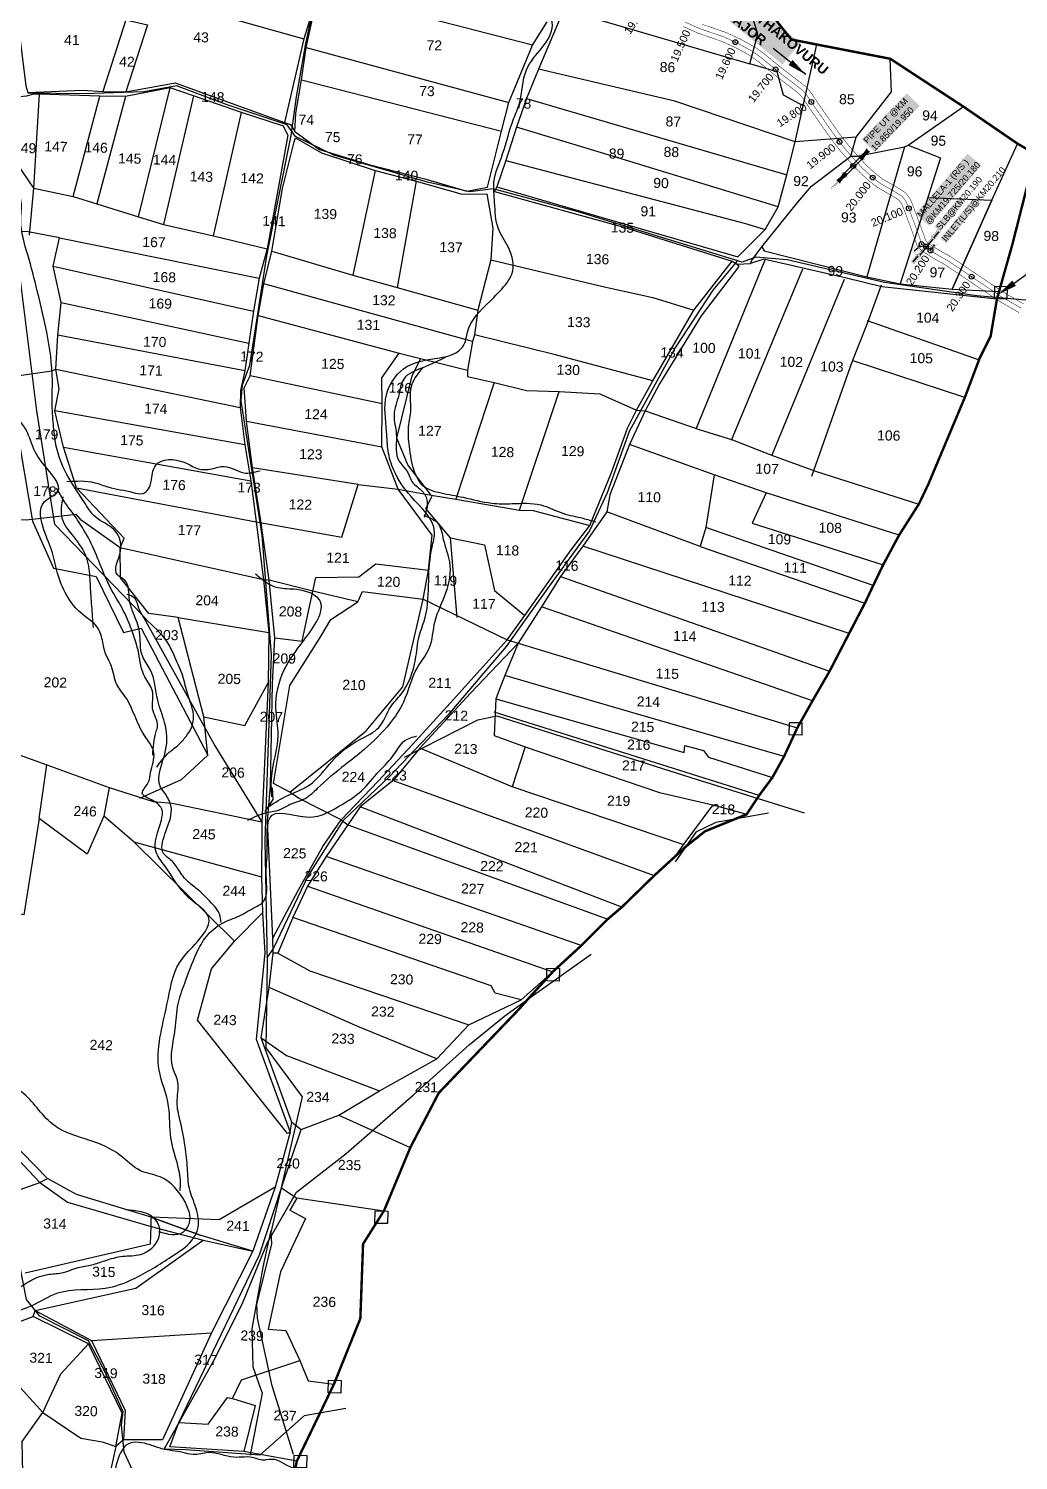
# Model space of a CAD drawing. Header units: inches. Extents: x 204541 to 241319, y 1610159 to 1619241.
# Drawn here: x 206667 to 208694, y 1613464 to 1616398 of the extents above; entities that cross this region are included whole.
import ezdxf
from ezdxf import colors
from ezdxf.entities.mleader import LeaderData, LeaderLine
from ezdxf.enums import TextEntityAlignment as Align
from ezdxf.math import Vec2, Vec3

# ---------------------------------------------------------------- set-up
doc = ezdxf.new("R2010")
doc.units = ezdxf.units.IN
doc.header["$LTSCALE"] = 15
doc.header["$MEASUREMENT"] = 0
doc.header["$PDMODE"] = 32
doc.header["$PDSIZE"] = 10
doc.linetypes.add('ACAD_ISO02W100', pattern=[15, 12, -3])
doc.linetypes.add('HIDDEN2', pattern=[0.1875, 0.125, -0.0625])
for name, color, linetype in [('BLOCK', 72, 'Continuous'), ('CANAL1', 7, 'Continuous'), ('CHANAGE', 1, 'Continuous'), ('PLOT', 7, 'Continuous'), ('PLOT NO', 7, 'Continuous'), ('ROAD', 1, 'Continuous'), ('STREAM', 4, 'Continuous'), ('STRUCTURE', 5, 'Continuous'), ('text2', 7, 'Continuous'), ('VILLAGE BOUNDARY', 5, 'Continuous'), ('VILLAGE BOUNDARY STONES', 1, 'Continuous'), ('VILLAGE STONES', 240, 'Continuous')]:
    doc.layers.add(name, color=color, linetype=linetype)
doc.styles.get("Standard").update_dxf_attribs({"font": 'arial.ttf'})
doc.dimstyles.get("Standard").update_dxf_attribs({"dimtxt": 0.18, "dimasz": 0.18, "dimexe": 0.18, "dimexo": 0.0625, "dimgap": 0.09, "dimtad": 0, "dimtih": 1, "dimtoh": 1, "dimdec": 4, "dimzin": 0, "dimdsep": 46, "dimtxsty": 'Standard', "dimcen": 0.09, "dimadec": 0, "dimazin": 0, "dimtfac": 1, "dimtdec": 4, "dimtofl": 0, "dimtmove": 0, "dimatfit": 3, "dimfxl": 1, "dimtolj": 1, "dimtzin": 0, "dimarcsym": 0})

# ---------------------------------------------------------------- blocks, each defined once
blk = doc.blocks.new('CIRCLE-BOX')
for p, q in [((-0.5, 0), (0.5, 0)), ((0, 0.5), (0, -0.5))]:
    blk.add_line(p, q)
blk.add_circle((0, 0), 0.2)
blk = doc.blocks.new('SLB')
at = {"layer": 'STRUCTURE'}
h = blk.add_hatch(dxfattribs=at)
h.set_pattern_fill('DOTS', color=6, scale=20, angle=320.3722, style=0)
h.set_pattern_definition([(320.372247934, (-159.4327, -72.9564), (1.2786241598, 0.5641323054), [0, -1.25])])
h.paths.add_polyline_path([(769699.5, 1706871.1), (769699.5, 1706861.1), (769729.1, 1706861.1), (769732.1, 1706863.1), (769792.1, 1706863.1), (769795.1, 1706861.1), (769824.7, 1706861.1), (769824.7, 1706871.1), (769795.1, 1706871.1), (769792.1, 1706869.1), (769732.1, 1706869.1), (769729.1, 1706871.1)])
at = {"layer": 'STRUCTURE', "color": 6, "linetype": 'ACAD_ISO02W100', "ltscale": 0.5, "const_width": 0.5}
for points in [[(769699.5, 1706871.1), (769729.1, 1706871.1)], [(769699.5, 1706861.1), (769729.1, 1706861.1)], [(769795.1, 1706871.1), (769824.7, 1706871.1)], [(769795.1, 1706861.1), (769824.7, 1706861.1)]]:
    blk.add_lwpolyline(points, dxfattribs=at)
at = {"layer": 'STRUCTURE', "color": 6, "const_width": 0.628}
for points in [[(769726.1, 1706877.1), (769726.1, 1706873.1), (769732.1, 1706869.1), (769792.1, 1706869.1), (769798.1, 1706873.1), (769798.1, 1706877.1)], [(769726.1, 1706855.1), (769726.1, 1706859.1), (769732.1, 1706863.1), (769792.1, 1706863.1), (769798.1, 1706859.1), (769798.1, 1706855.1)]]:
    blk.add_lwpolyline(points, dxfattribs=at)
at = {"layer": 'STRUCTURE', "color": 6}
blk.add_lwpolyline([(769732.1, 1706863.1), (769792.1, 1706863.1)], dxfattribs=at)
blk.add_lwpolyline([(769732.1, 1706863.1), (769792.1, 1706863.1)], dxfattribs=at)
at = {"layer": 'STRUCTURE', "color": 0}
blk.add_circle((769762.1, 1706866.1), 1.24, dxfattribs=at)
for points in [[(769703.8, 1706866), (769726.7, 1706866)], [(769818.6, 1706865.8), (769795.7, 1706865.8)]]:
    blk.add_leader(points, dimstyle='Standard', override={"dimasz": 10, "dimgap": 0.09, "dimtad": 0}, dxfattribs=at)
blk = doc.blocks.new('UT')
at = {"layer": 'STRUCTURE'}
h = blk.add_hatch(dxfattribs=at)
h.set_pattern_fill('DASH', color=150, scale=8, angle=-39.6278, style=0)
h.set_pattern_definition([(320.372247933, (-4370.464, -6260.8811), (1.40800153113, 0.132407282), [1, -1])])
h.paths.add_polyline_path([(765163, 1700681.9), (765165.6, 1700680.6), (765167.2, 1700680.3), (765169.1, 1700680), (765172.4, 1700679.6), (765176.4, 1700679.3), (765179.5, 1700679.5), (765183.1, 1700679.9), (765187.7, 1700680.9), (765188.9, 1700681.2), (765193.1, 1700682.2), (765196.1, 1700680.2), (765196.1, 1700672.2), (765193.1, 1700670.2), (765190.5, 1700670.8), (765188.1, 1700671.3), (765185.5, 1700671.8), (765183.6, 1700672.1), (765181, 1700672.5), (765180.3, 1700672.5), (765178.5, 1700672.6), (765176.7, 1700672.6), (765174.6, 1700672.5), (765172.5, 1700672.3), (765170.4, 1700672), (765168.5, 1700671.7), (765166.1, 1700671.2), (765165, 1700670.8), (765163, 1700669.7)])
h.paths.add_polyline_path([(765259.1, 1700682.2), (765256.1, 1700680.2), (765256.1, 1700672.2), (765259.1, 1700670.2), (765261.9, 1700671), (765264.4, 1700671.6), (765266.4, 1700672), (765269.1, 1700672.5), (765272.7, 1700673), (765276.1, 1700673.1), (765278.6, 1700672.9), (765281.2, 1700672.7), (765283.9, 1700672.3), (765286.4, 1700671.9), (765288, 1700671.3), (765289.2, 1700670.6), (765289.1, 1700682.7), (765287.6, 1700681.8), (765285.7, 1700681.2), (765283, 1700680.7), (765281.2, 1700680.4), (765276.7, 1700679.9), (765272.7, 1700679.9), (765268.7, 1700680.3), (765264.8, 1700681), (765261.2, 1700681.7)])
at = {"layer": 'STRUCTURE', "color": 150, "const_width": 0.628}
for points in [[(765190.1, 1700688.2), (765190.1, 1700684.2), (765196.1, 1700680.2), (765256.1, 1700680.2), (765262.1, 1700684.2), (765262.1, 1700688.2)], [(765190.1, 1700664.2), (765190.1, 1700668.2), (765196.1, 1700672.2), (765256.1, 1700672.2), (765262.1, 1700668.2), (765262.1, 1700664.2)]]:
    blk.add_lwpolyline(points, dxfattribs=at)
at = {"layer": 'STRUCTURE', "color": 150}
for points in [[(765196.1, 1700680.2), (765256.1, 1700680.2)], [(765196.1, 1700672.2), (765256.1, 1700672.2)], [(765196.1, 1700672.2), (765256.1, 1700672.2)]]:
    blk.add_lwpolyline(points, dxfattribs=at)
at = {"layer": 'STRUCTURE', "color": 0}
blk.add_circle((765226.1, 1700676.2), 1.89, dxfattribs=at)
at = {"layer": 'STRUCTURE', "color": 150}
for points in [[(765163, 1700681.9), (765164.4, 1700681.1), (765167.9, 1700680.2), (765171.2, 1700679.8), (765176.1, 1700679.4), (765184.7, 1700680.3), (765193.1, 1700682.2)], [(765163, 1700669.7), (765164.3, 1700670.6), (765167.8, 1700671.6), (765171.2, 1700672.1), (765176, 1700672.6), (765184.7, 1700672), (765193.1, 1700670.2)], [(765289.1, 1700682.7), (765287.8, 1700681.9), (765284.3, 1700680.9), (765280.9, 1700680.4), (765276.1, 1700679.8), (765267.4, 1700680.5), (765259.1, 1700682.2)], [(765289.2, 1700670.6), (765287.8, 1700671.4), (765284.2, 1700672.3), (765280.9, 1700672.7), (765276.1, 1700673.1), (765267.4, 1700672.2), (765259.1, 1700670.2)]]:
    blk.add_spline(points, degree=3, dxfattribs=at)
at = {"layer": 'STRUCTURE', "color": 0}
blk.add_text('STREAM', height=5, dxfattribs=at).set_placement((765148.2, 1700675.8), align=Align.MIDDLE_CENTER)
for points in [[(765190.9, 1700676), (765164.2, 1700675.8)], [(765289.3, 1700676.7), (765265.4, 1700676.4)]]:
    blk.add_leader(points, dimstyle='Standard', override={"dimasz": 10, "dimgap": 0.09, "dimtad": 0}, dxfattribs=at)
blk = doc.blocks.new('OT')
at = {"layer": 'STRUCTURE', "color": 190}
for points, const_width in [([(769751.4, 1706595.8), (769729.4, 1706595.8)], 0.5), ([(769751.4, 1706579), (769729.4, 1706579)], 0.5), ([(769775.2, 1706601.8), (769775.2, 1706597.8), (769769.2, 1706593.8), (769761.8, 1706593.8), (769754.4, 1706593.8), (769748.4, 1706597.8), (769748.4, 1706601.8)], 0.5), ([(769748.4, 1706573), (769748.4, 1706577), (769754.4, 1706581), (769761.8, 1706581), (769761.8, 1706581), (769761.8, 1706581), (769769.2, 1706581), (769775.2, 1706577), (769775.2, 1706573)], 0.5), ([(769761.8, 1706593.8), (769761.8, 1706581)], 2.5)]:
    blk.add_lwpolyline(points, dxfattribs=dict(at, const_width=const_width))
at = {"layer": 'STRUCTURE', "color": 0}
blk.add_circle((769761.8, 1706587.4), 1.87, dxfattribs=at)
blk.add_leader([(769732.6, 1706587.4), (769753.8, 1706587.4)], dimstyle='Standard', override={"dimasz": 10, "dimgap": 0.09, "dimtad": 0}, dxfattribs=at)

msp = doc.modelspace()

# ---------------------------------------------------------------- linework, layer by layer
at = {"layer": 'CANAL1', "color": 200, "const_width": 1}
for points in [[(208007.5, 1616401.8), (208039.2, 1616387.7), (208087.5, 1616371.2), (208115.4, 1616358.2), (208143.2, 1616343.1), (208160.9, 1616330.6), (208178.6, 1616315.9), (208201.8, 1616297.3), (208212.9, 1616288.8), (208232.4, 1616273.9), (208245.8, 1616263.2), (208252.8, 1616255.3), (208263.5, 1616239), (208295.3, 1616193.3), (208313, 1616168.4), (208331.6, 1616144.5), (208354.8, 1616118.4), (208369.1, 1616103.1), (208388.6, 1616085.2), (208405.2, 1616072.4), (208434.5, 1616055.7), (208449.2, 1616046.4), (208455.4, 1616038.2), (208461.5, 1616023.1), (208473.9, 1615989.3), (208481.9, 1615967.5), (208486.2, 1615953.8), (208496.9, 1615942.1), (208519.3, 1615927.6), (208545.9, 1615912.6), (208599.9, 1615876.1), (208655.6, 1615838.7), (208696.1, 1615815.5)], [(208046.5, 1616406.4), (208095, 1616389.8), (208124.4, 1616376.1), (208153.8, 1616360.1), (208173.1, 1616346.4), (208191.2, 1616331.4), (208214.2, 1616313), (208225, 1616304.6), (208244.6, 1616289.7), (208259.7, 1616277.8), (208268.7, 1616267.5), (208280.1, 1616250.2), (208311.7, 1616204.8), (208329, 1616180.3), (208347, 1616157.3), (208369.5, 1616131.9), (208383.2, 1616117.3), (208401.5, 1616100.5), (208416.3, 1616089.1), (208444.9, 1616072.8), (208462.9, 1616061.4), (208473, 1616048.2), (208480.2, 1616030.3), (208492.6, 1615996.2), (208500.9, 1615974), (208504, 1615964), (208509.9, 1615957.5), (208529.6, 1615944.7), (208556.5, 1615929.6), (208611.1, 1615892.7), (208666.2, 1615855.7), (208705.3, 1615833.3)]]:
    msp.add_lwpolyline(points, dxfattribs=at)
at = {"layer": 'CANAL1', "color": 1, "linetype": 'HIDDEN2', "ltscale": 4, "const_width": 1}
msp.add_lwpolyline([(208012.1, 1616410.7), (208042.8, 1616397.1), (208091.3, 1616380.5), (208119.9, 1616367.2), (208148.5, 1616351.6), (208167, 1616338.5), (208184.9, 1616323.6), (208208, 1616305.1), (208218.9, 1616296.7), (208238.5, 1616281.8), (208252.8, 1616270.5), (208260.7, 1616261.4), (208271.8, 1616244.6), (208303.5, 1616199), (208321, 1616174.3), (208339.3, 1616150.9), (208362.1, 1616125.2), (208376.1, 1616110.2), (208395.1, 1616092.9), (208410.8, 1616080.7), (208439.7, 1616064.3), (208456.1, 1616053.9), (208464.2, 1616043.2), (208470.8, 1616026.7), (208483.3, 1615992.8), (208491.4, 1615970.8), (208495.1, 1615958.9), (208503.4, 1615949.8), (208524.5, 1615936.2), (208551.2, 1615921.1), (208605.5, 1615884.4), (208660.9, 1615847.2), (208700.7, 1615824.4)], dxfattribs=at)
at = {"layer": 'PLOT'}
for points in [[(207546.2, 1617441.4), (207469.1, 1617310.5), (207397.3, 1617296.1), (207378.7, 1617297), (207363.5, 1617138.1), (207342.5, 1617040.1), (207317.4, 1616911.2), (207280.4, 1616761), (207263.5, 1616707.9), (207259.1, 1616644.5), (207259.1, 1616584.1), (207244.5, 1616422.3), (207230.2, 1616376.5), (207190.8, 1616205.4)], [(207211.9, 1616186.4), (207214.2, 1616224.5), (207225.6, 1616292.5), (207235.1, 1616358.9), (207261, 1616477.2), (207269.7, 1616536.1), (207271.7, 1616598), (207272, 1616660.8), (207279.6, 1616720.9), (207295.2, 1616788.5), (207315, 1616864.1), (207340.5, 1616998.7), (207369.8, 1617133.9), (207397.3, 1617296.1)], [(207897.6, 1617081), (207857.9, 1617023.2), (207822.7, 1616901.4), (207769.9, 1616688.7), (207742.1, 1616573), (207763.3, 1616436.9), (207710.9, 1616314.7), (207686.7, 1616254.4), (207666, 1616195.6), (207644.5, 1616127.6), (207626.1, 1616073.2), (207621.2, 1616063.7), (207888, 1615990), (208107.7, 1615920.8), (208117.9, 1615915.2), (208145.8, 1615916.4), (208147.3, 1615922), (208168.8, 1615950.1), (208242.6, 1616041.7), (208270.4, 1616074.9), (208351.4, 1616136.1), (208361.9, 1616175.4), (208434.4, 1616267.9), (208431.8, 1616335.8)], [(208253.3, 1616239.4), (208212.9, 1616261.5), (208200.2, 1616308.7), (208144.4, 1616325.1), (208160.4, 1616386.8), (208137, 1616459.3), (208052.7, 1616503.9), (208005, 1616526.7), (208002.1, 1616629.1), (208035.2, 1616725.5)], [(207271.7, 1616598), (207715.5, 1616476.8), (207763.3, 1616436.9), (208144.4, 1616325.1)], [(206658.4, 1616537.8), (207230.2, 1616376.5)], [(206635.7, 1616484.1), (206661.2, 1616280.6), (206664.8, 1616266.8), (206776.8, 1616271.1), (206818.8, 1616268.6), (206865.7, 1616268), (206966.8, 1616286.2), (207190.8, 1616205.4), (207202.9, 1616200.8), (207211.9, 1616186.4), (207262.8, 1616150.1), (207363.8, 1616119.4), (207478.4, 1616089.4), (207564.4, 1616064.5), (207606.5, 1616073), (207635.3, 1616187.6), (207650.4, 1616245.9), (207698.6, 1616363.5), (207728.7, 1616411.5)], [(206635.7, 1616484.1), (206865.8, 1616415.4), (206910.5, 1616405.3), (206865.7, 1616268)], [(207698.6, 1616363.5), (207261, 1616477.2)], [(206865.8, 1616415.4), (206818.8, 1616268.6)], [(207626.1, 1616073.2), (207895.9, 1615994.9), (208119.6, 1615929.9), (208175.5, 1615986), (208202, 1616032.4), (208220, 1616097.9), (208236.9, 1616165.9), (208253.3, 1616239.4), (208281.2, 1616365)], [(207235.1, 1616358.9), (207650.4, 1616245.9)], [(208361.9, 1616175.4), (208236.9, 1616165.9), (207990.5, 1616248.6), (207710.9, 1616314.7)], [(207197.6, 1616179.2), (207188.9, 1616197.5), (207102.7, 1616225.7), (207004.7, 1616260.1), (206956.8, 1616275.9), (206865.1, 1616258.7), (206812.2, 1616259), (206689, 1616263.1), (206676.7, 1616263.1), (206662.1, 1616259.1), (206609.3, 1616253.5), (206486.7, 1616219.2), (206442.3, 1616215.3), (206436.1, 1616212.7), (206356.6, 1616210.5), (206310.1, 1616196.3), (206297.1, 1616193.8), (206217.2, 1616196.3), (206184.7, 1616218.7)], [(206891.9, 1616012.1), (206956.8, 1616275.9)], [(207225.6, 1616292.5), (207635.3, 1616187.6)], [(206668.6, 1615974.6), (206677.2, 1616070.6), (206689, 1616263.1)], [(206757.8, 1616053.4), (206812.2, 1616259)], [(206865.1, 1616258.7), (206806.2, 1616038.3)], [(207004.7, 1616260.1), (206942.7, 1615996.5)], [(207686.7, 1616254.4), (208220, 1616097.9)], [(206677.2, 1616070.6), (206643.9, 1616120), (206492.7, 1616178.9), (206486.7, 1616219.2)], [(207045.6, 1615972.6), (207102.7, 1616225.7)], [(208351.4, 1616136.1), (208363.8, 1616136), (208461.3, 1616155.2), (208468.5, 1616158.6), (208581.7, 1616237.7)], [(206436.1, 1616212.7), (206491.4, 1616096.4), (206520.4, 1615982.3), (206512.5, 1615900.5), (206510.8, 1615876.7), (206567.7, 1615756.6), (206589.9, 1615678.6), (206605.5, 1615659.1), (206640.8, 1615586.2), (206674.7, 1615387.9), (206717.7, 1615292.1), (206804.8, 1615275.1), (206861.3, 1615160)], [(208202, 1616032.4), (207840.1, 1616143.1), (207666, 1616195.6)], [(207197.6, 1616179.2), (207155.5, 1615946), (207139.1, 1615886.3), (207127.6, 1615818.6), (207118.1, 1615753), (207109.3, 1615696.1), (207100.5, 1615656.1), (207100.1, 1615620.9), (207109.3, 1615544.9), (207122, 1615470.6), (207133, 1615387.2), (207147.6, 1615267.7), (207158.5, 1615159.8), (207157.1, 1615057.1), (207144.5, 1614772), (207143.4, 1614659.3), (207145.6, 1614585.8), (207150.7, 1614503.3), (207132.7, 1614327.1), (207202.3, 1614136.5), (207171.9, 1614023.8), (207126.1, 1613892.3), (207041.3, 1613725.1), (206940.7, 1613505.4), (206861.3, 1613505.7), (206845, 1613491.8), (206824.6, 1613399.3)], [(207202.3, 1614136.5), (207206.2, 1614156.4), (207143.1, 1614329.7), (207159.3, 1614432.6), (207167.5, 1614503.1), (207167.1, 1614533.7), (207155.9, 1614773.3), (207162, 1614846.2), (207166.3, 1615054.7), (207170.8, 1615149.4), (207159.7, 1615267.5), (207142.3, 1615389.2), (207125.6, 1615497.3), (207112.9, 1615593.2), (207108.4, 1615661.3), (207120.4, 1615685.9), (207136.8, 1615809.9), (207148.6, 1615874.8), (207165.1, 1615941.5), (207186.9, 1616069.8), (207210.9, 1616165.3), (207213.2, 1616173.8), (207266.5, 1616143), (207376.7, 1616106.7), (207460.8, 1616084.8), (207555.1, 1616058.5), (207605.5, 1616059.1), (207617.9, 1615988.7), (207613.5, 1615923.8), (207586.9, 1615820.8), (207580, 1615769.9), (207576.3, 1615756.3), (207565.8, 1615697.5), (207565.5, 1615685), (207620.4, 1615672.4), (207686.5, 1615656.1), (207753.5, 1615654), (207837, 1615649.2), (207911.8, 1615615.6), (207930, 1615614.1), (208040.3, 1615576), (208108.6, 1615554.6), (208190.8, 1615523.1), (208278.7, 1615491), (208490.4, 1615423.2)], [(208468.5, 1616158.6), (208534.9, 1616132.7), (208508.6, 1616051.4), (208639.7, 1616046.1), (208558.7, 1615863.6), (208639.7, 1616046.1), (208692.6, 1616161.8)], [(207644.5, 1616127.6), (208135.2, 1615998), (208175.5, 1615986)], [(208461.3, 1616155.2), (208383.9, 1615888.8)], [(207376.7, 1616106.7), (207330.6, 1615892.6)], [(206677.2, 1616070.6), (206757.8, 1616053.4), (206806.2, 1616038.3), (206891.9, 1616012.1), (206942.7, 1615996.5), (207045.6, 1615972.6), (207155.5, 1615946)], [(207460.8, 1616084.8), (207421.8, 1615867)], [(208508.6, 1616051.4), (208451.9, 1615874.7)], [(206854.4, 1615333.4), (206862.4, 1615353.7), (206764.5, 1615456.7), (206738.3, 1615539.8), (206720.2, 1615614.6), (206729.1, 1615659.5), (206722.6, 1615699.7), (206726.4, 1615769.5), (206733.1, 1615836.2), (206716.9, 1615910.8), (206730.2, 1615968.5), (206665.8, 1615980.8), (206528.8, 1615985.2), (206520.4, 1615982.3)], [(206730.2, 1615968.5), (207139.1, 1615886.3)], [(207165.1, 1615941.5), (207330.6, 1615892.6), (207421.8, 1615867), (207586.9, 1615820.8)], [(207613.5, 1615923.8), (207849.4, 1615867.5), (207945.4, 1615846.8), (208029.1, 1615820.7)], [(208175.1, 1615923.2), (208034.2, 1615578.1)], [(208650.4, 1615843.4), (208414.6, 1615868.7), (208342.1, 1615886.1), (208259, 1615905.6), (208172.5, 1615924.8), (208145.8, 1615916.4)], [(208168.8, 1615950.1), (208173.7, 1615942.3), (208383.9, 1615888.8), (208451.9, 1615874.7), (208558.7, 1615863.6), (208654.6, 1615858.6)], [(206716.9, 1615910.8), (207127.6, 1615818.6)], [(207167.1, 1614533.7), (207219.8, 1614633.1), (207269.2, 1614721.7), (207306.9, 1614776.2), (207382.4, 1614855.6), (207452.9, 1614930.9), (207530.4, 1615015), (207647.3, 1615144.8), (207683.4, 1615195.2), (207778.4, 1615329.6), (207816.4, 1615379.2), (207861, 1615488.3), (207893.6, 1615578.7), (207911.8, 1615615.6), (207945.7, 1615675.9), (208029.1, 1615820.7), (208107.7, 1615920.8)], [(208117.9, 1615915.2), (208121.5, 1615910.1), (208044.5, 1615808.7), (207959.3, 1615669.7), (207930, 1615614.1), (207897.9, 1615545.6), (207857.5, 1615442.5), (207851.5, 1615407.3), (207801.8, 1615336.7), (207756.4, 1615274.6), (207717.4, 1615213), (207669.8, 1615138.4), (207642.2, 1615072.1), (207623.6, 1615024.2), (207620.4, 1614949), (207684.2, 1614925.9), (207657.4, 1614843.6), (207468.3, 1614923.2), (207572.1, 1615035.8), (207669.8, 1615138.4)], [(208106.7, 1615554.4), (208252.4, 1615905.5)], [(207576.3, 1615756.3), (207148.6, 1615874.8)], [(208337.6, 1615883.6), (208189.4, 1615523.7)], [(208271.5, 1615480.6), (208353.7, 1615714.7), (208385.4, 1615793.7), (208414.2, 1615872.7)], [(206733.1, 1615836.2), (207118.1, 1615753)], [(207136.8, 1615809.9), (207425.5, 1615732.4)], [(208384.6, 1615799.7), (208613.7, 1615718.9)], [(207109.3, 1615696.1), (206726.4, 1615769.5)], [(207945.7, 1615675.9), (207746.1, 1615728.9), (207580, 1615769.9)], [(207202, 1614832.8), (207358.2, 1614958.3), (207433.4, 1615048.5), (207475.2, 1615228.1), (207486, 1615287.5), (207493.7, 1615359.6), (207423.4, 1615453.5), (207390.4, 1615540.8), (207390.6, 1615628.6), (207390, 1615682), (207425.5, 1615732.4), (207565.8, 1615697.5)], [(207491.2, 1615441.8), (207443.5, 1615503.4), (207420.7, 1615558.2), (207452.5, 1615686.1), (207469.8, 1615720.7)], [(208584.4, 1615641.5), (208355.7, 1615716.7)], [(206589.9, 1615678.6), (206714.3, 1615696), (206722.6, 1615699.7)], [(206722.6, 1615699.7), (207100.1, 1615620.9)], [(207390.6, 1615628.6), (207120.4, 1615685.9)], [(207620.4, 1615672.4), (207541.9, 1615433.1)], [(207672.6, 1615411.1), (207753.5, 1615654)], [(207109.3, 1615544.9), (206720.2, 1615614.6)], [(207112.9, 1615593.2), (207390.4, 1615540.8)], [(208449.8, 1615359.4), (208177.5, 1615446.6), (208071.3, 1615482.9), (207897.9, 1615545.6)], [(206738.3, 1615539.8), (207122, 1615470.6)], [(207133, 1615387.2), (207308.6, 1615355.6), (207341.9, 1615463.5), (207125.6, 1615497.3)], [(208071.3, 1615482.9), (208054.3, 1615375), (208042.4, 1615336.6), (207851.5, 1615407.3)], [(206764.5, 1615456.7), (207133, 1615387.2)], [(207341.9, 1615463.5), (207423.4, 1615453.5), (207491.2, 1615441.8), (207541.9, 1615433.1), (207672.6, 1615411.1), (207700.5, 1615410.4), (207816.4, 1615379.2)], [(207033.6, 1614908.9), (207025.3, 1614987.3), (206973.2, 1615191.1), (206912.9, 1615198.8), (206854.8, 1615272.4), (206854.4, 1615333.4), (206774.4, 1615390.2), (206764.5, 1615401.8), (206661.4, 1615390.4), (206546.5, 1615396.3), (206520.3, 1615400.5), (206502.3, 1615399.1), (206282.7, 1615430.5)], [(207544.5, 1615190.5), (207531.2, 1615354.3), (207480.3, 1615413.9), (207493.3, 1615439.7)], [(208177.5, 1615446.6), (208149.1, 1615383.8), (208417.3, 1615298.8)], [(208396.8, 1615256.1), (208054.3, 1615375)], [(207531.2, 1615354.3), (207600.3, 1615339.6), (207620.8, 1615246.4), (207683.4, 1615195.2)], [(208347.6, 1615158.3), (207801.8, 1615336.7)], [(208042.4, 1615336.6), (208379.8, 1615220)], [(207340.9, 1615223), (207248.7, 1615244.8), (207159.7, 1615267.5), (207147.6, 1615267.7), (206854.4, 1615333.4)], [(207170.8, 1615149.4), (207227.2, 1615142.3), (207248.7, 1615244.8), (207254.8, 1615273), (207343.2, 1615274.3), (207378, 1615300.8), (207486, 1615287.5)], [(207756.4, 1615274.6), (208307.6, 1615080.9)], [(207306.9, 1614776.2), (207220.8, 1614820.1), (207209, 1614827.5), (207202, 1614832.8), (207168.2, 1614850.8), (207201.9, 1615051.7), (207263.9, 1615149.9), (207285.6, 1615186.7), (207340.9, 1615223), (207350.7, 1615244), (207475.2, 1615228.1), (207647.3, 1615144.8), (207669.8, 1615138.4)], [(206973.2, 1615191.1), (207158.5, 1615159.8)], [(208272.5, 1615020.1), (207717.4, 1615213)], [(206861.3, 1615160), (206897, 1615168.8), (207033.6, 1614908.9), (206979.2, 1614858.2), (206894, 1614820.1)], [(207669.8, 1615138.4), (208241.3, 1614964.4)], [(208214.2, 1614906), (207914.2, 1614992.8), (207642.2, 1615072.1)], [(207025.3, 1614987.3), (207109.6, 1614969.7), (207157.1, 1615057.1)], [(207623.6, 1615024.2), (208009.7, 1614914), (208011.3, 1614928.2), (208049.4, 1614918.6), (208059.6, 1614904.9), (208190.4, 1614863)], [(206298.1, 1615002.9), (206372.5, 1614981.3), (206423.7, 1614951.2), (206550, 1614938.6), (206557.5, 1614941.7), (206703.8, 1614888.9), (206831.5, 1614842.6), (206921.9, 1614813.6), (206960.7, 1614810.5), (207144.5, 1614772)], [(208163, 1614825.9), (207838.2, 1614928.5), (207620.1, 1614997.1)], [(207088.6, 1614527.4), (206882.1, 1614730.8), (206820.6, 1614783.4), (206786.9, 1614705.9), (206688.5, 1614778.7), (206656.7, 1614581.6), (206538.5, 1614607.8), (206552.5, 1614690.6), (206471.1, 1614714.8), (206375.7, 1614738.1), (206385.7, 1614808.1), (206423.7, 1614951.2)], [(207684.2, 1614925.9), (207959, 1614832.5), (208068.3, 1614807.1), (208137.6, 1614787.5)], [(207468.3, 1614923.2), (207413.5, 1614856.7), (207346, 1614802.8), (207320.5, 1614766.2), (207276.2, 1614700.8), (207237.9, 1614640), (207207.8, 1614576), (207177, 1614502.9), (207167.5, 1614503.1)], [(206688.5, 1614778.7), (206703.8, 1614888.9)], [(206831.5, 1614842.6), (206820.6, 1614783.4)], [(207413.5, 1614856.7), (207948.3, 1614662)], [(208009, 1614724.7), (207657.4, 1614843.6)], [(208068.3, 1614807.1), (208009.1, 1614726.7), (207992.6, 1614703.7)], [(207881.9, 1614597.3), (207346, 1614802.8)], [(207306.9, 1614776.2), (207320.5, 1614766.2), (207853.1, 1614572.7)], [(206882.1, 1614730.8), (207143.4, 1614659.3)], [(207798.7, 1614518.4), (207276.2, 1614700.8)], [(207237.9, 1614640), (207740.6, 1614465)], [(207202.3, 1614136.5), (207197.1, 1614133.7), (207012.4, 1614365.5), (207041.4, 1614470.6), (207088.6, 1614527.4), (207145.6, 1614585.8)], [(207675.9, 1614407.2), (207622.3, 1614421.2), (207613.9, 1614436.2), (207207.8, 1614576)], [(207177, 1614502.9), (207242.5, 1614467.1), (207568.6, 1614356.1)], [(207206.2, 1614156.4), (207224.9, 1614141.4), (207302, 1614171.3), (207385.8, 1614221), (207502.9, 1614286.6), (207568.6, 1614356.1), (207675.9, 1614407.2), (207740.6, 1614465)], [(207502.9, 1614286.6), (207341.3, 1614352.6), (207159.3, 1614432.6)], [(207143.1, 1614329.7), (207195, 1614293.4), (207385.8, 1614221)], [(206556.8, 1613713.9), (206675.9, 1613758.5), (206680.3, 1613770.8), (206886.5, 1613816.7), (207024.2, 1613914.6), (207126.1, 1613892.3), (207018.2, 1613925.1), (206917.6, 1613962), (206764.9, 1614008.6), (206705.6, 1614041), (206574.5, 1614175.3)], [(206565.9, 1614163.5), (206689.7, 1614033.1), (206746.5, 1613992.5), (206917.9, 1613942.7), (207024.2, 1613914.6)], [(207302, 1614171.3), (207448.6, 1614104.7)], [(207215.9, 1613461.7), (207107.6, 1613482), (206955.6, 1613491.2), (206974.7, 1613541.3), (207139.7, 1613884.9), (207184.7, 1614021.8), (207224.9, 1614141.4)], [(206598.7, 1614000.7), (206689.7, 1614033.1), (206705.6, 1614041)], [(207171.9, 1614023.8), (207057.3, 1613956.2), (206917.6, 1613962)], [(207184.7, 1614021.8), (207216, 1614000.7)], [(207394.3, 1613974.5), (207216, 1614000.7), (207201.7, 1613976.1), (207201.7, 1613976.1), (207233.8, 1613959.4), (207182.8, 1613850.1), (207157.4, 1613732.2), (207193.5, 1613729.7), (207222.2, 1613668.6), (207239.6, 1613626.8), (207292, 1613619.5)], [(206659.3, 1613848.2), (206916.4, 1613907.7), (206917.9, 1613942.7), (206917.6, 1613962)], [(206917.6, 1613962), (207018.2, 1613925.1)], [(206845, 1613491.8), (206858.1, 1613560.7), (206789.4, 1613702.4), (206675.9, 1613758.5)], [(206680.3, 1613770.8), (206795.6, 1613709.5), (206864.7, 1613566), (206861.3, 1613505.7)], [(206795.6, 1613709.5), (207041.3, 1613725.1)], [(206556.8, 1613713.9), (206695.5, 1613561.8), (206773.8, 1613509), (206817.6, 1613501.9), (206845, 1613491.8)], [(206655.5, 1613405.3), (206653.2, 1613502), (206695.5, 1613561.8), (206732.5, 1613641.3), (206789.4, 1613702.4)], [(206974.7, 1613541.3), (207034.3, 1613537.7), (207073.8, 1613592.5), (207084.3, 1613590.5), (207102.7, 1613628.7), (207222.2, 1613668.6)], [(207084.3, 1613590.5), (207130.6, 1613576.4), (207107.6, 1613482)]]:
    msp.add_lwpolyline(points, dxfattribs=at)
at = {"layer": 'ROAD'}
for points in [[(207163.2, 1613930.6), (207227.7, 1614208.3), (207153, 1614308.8), (207156.1, 1614482.3), (207151.5, 1614734), (207164.1, 1615114.4), (207145.1, 1615359.8), (207102.1, 1615635.1), (207104.8, 1615667.3), (207119.5, 1615708.2), (207154.8, 1615932.2), (207204.6, 1616178.6), (207215.4, 1616258), (207234.8, 1616367), (207253.2, 1616452.5), (207270.5, 1616702.3), (207315.5, 1616891), (207361.8, 1617116), (207389.9, 1617325.1), (207424.4, 1617475.5), (207430.2, 1617521.1), (207419.3, 1617563.6), (207423.9, 1617658.6)], [(207144.4, 1614772.7), (207046.9, 1614931.5), (206899.6, 1615195.6), (206720.5, 1615381.5), (206683.2, 1615614.1), (206647.2, 1615904.1), (206620.8, 1616008.6), (206501.7, 1616157.9), (206443.5, 1616210), (206429.9, 1616235), (206443.9, 1616361.4), (206329.1, 1616498.6)], [(208747.7, 1615837.6), (208609, 1615850.3), (208420, 1615877.4), (208220.6, 1615923.7), (208156.3, 1615929.4), (208128.3, 1615918.9), (207792.5, 1616022), (207618.5, 1616069.3), (207570.7, 1616063.3), (207484.1, 1616083.2), (207292.1, 1616138.3), (207213.1, 1616176.5), (207196.2, 1616200.4), (207073.3, 1616241.7), (206969.3, 1616280.3), (206903, 1616268.1), (206780.5, 1616263.9), (206665.4, 1616265.4)], [(206903.3, 1613392.5), (206862.4, 1613480.4), (206857, 1613535.5), (206860.1, 1613563.2), (206822.8, 1613645.9), (206789.2, 1613708.9), (206689.4, 1613758.9), (206662.3, 1613793), (206648.9, 1613863.3), (206579.3, 1614045.8), (206501.8, 1614166.5), (206455.5, 1614202), (206429.8, 1614313.8), (206401.8, 1614394.6), (206400.5, 1614508.9), (206320.1, 1614833.9), (206282.5, 1615129.3), (206279.4, 1615244.3), (206279.2, 1615445.8), (206298.7, 1615616.3), (206327.3, 1615640.7), (206338.6, 1615919.1), (206320.4, 1616011.3), (206295.2, 1616216.2)], [(208119.7, 1615922.8), (208068.6, 1615861.3), (207991.7, 1615745), (207896.8, 1615572), (207852, 1615446.4), (207815.6, 1615368.5), (207732.8, 1615254.7), (207645.1, 1615131.4), (207525.7, 1614990.5), (207405.6, 1614864.6), (207310.9, 1614774.9), (207239.5, 1614661.9), (207168.5, 1614513.3), (207154.9, 1614493.4)], [(207436.6, 1614904.8), (207586.7, 1614980.9), (207625.7, 1614989), (208023.1, 1614863.3), (208255.4, 1614790.3)], [(207151.4, 1614793.5), (207167.5, 1614817.9), (207166.2, 1614842)], [(208182.7, 1614790), (208074.7, 1614770.6), (208033.4, 1614750.7), (207991.1, 1614690)], [(207316.2, 1613570), (207231.2, 1613554.9), (207140, 1613474.4), (206988.2, 1613485.5), (206944.5, 1613486.6), (207048.6, 1613673.1), (207105.6, 1613787.2), (207155.9, 1613910.4), (207215.4, 1614013.5), (207317.1, 1614092.3), (207454.9, 1614212.5), (207569.4, 1614315.3), (207642.1, 1614374.3), (207691.4, 1614410.2), (207819.1, 1614500.7)], [(207161.9, 1613931.9), (207146.3, 1613859.3), (207124.1, 1613733.3), (207125.9, 1613655), (207145.2, 1613601.6), (207120.5, 1613474.4)], [(207209.2, 1613475.8), (207165.4, 1613616.6), (207135.5, 1613754.7), (207134.3, 1613783), (207165, 1613907.1), (207163.2, 1613934.2)]]:
    msp.add_lwpolyline(points, dxfattribs=at)
at = {"layer": 'STREAM'}
for points in [[(206976.5, 1614016.6), (206977.5, 1614024.1), (206977.1, 1614043.5), (206957.9, 1614124.7), (206953.5, 1614188.8), (206934.2, 1614263.3), (206950, 1614397.5), (206975.6, 1614483.3), (207007.7, 1614521.3), (207035.9, 1614574.5), (206995.6, 1614615.8), (206945.7, 1614681.8), (206927.8, 1614710), (206938.6, 1614775.3), (206940, 1614796.4), (206921.9, 1614815.3), (206899.5, 1614831), (206911, 1614851.4), (206916.6, 1614874), (206923.4, 1614912.6), (206904, 1614949.2), (206883.9, 1614990), (206864.6, 1615028.4), (206847.5, 1615053.2), (206836.5, 1615090.4), (206823.7, 1615118.5), (206816.8, 1615148.1), (206803.2, 1615176.2), (206782.5, 1615192.7), (206727, 1615277.8), (206715.4, 1615323.5), (206698, 1615370.2), (206699.4, 1615428.2), (206726.8, 1615449.5), (206704.3, 1615496.3), (206677.4, 1615535.6), (206658.3, 1615580.6), (206642, 1615604.6), (206635, 1615631.7), (206600.8, 1615684.4), (206577.7, 1615741.3), (206581.2, 1615786.6), (206563.4, 1615816.5), (206541.1, 1615906.2), (206541.2, 1615946.6), (206532.2, 1615993.9), (206532.8, 1616019.1), (206506.1, 1616064.9), (206501.9, 1616101.2), (206473.3, 1616175.1), (206452.7, 1616197.4), (206443.5, 1616271.7), (206458, 1616316.8), (206440.9, 1616340.8), (206442.2, 1616397.1), (206463.2, 1616430.3), (206506, 1616454.9), (206545.8, 1616499.5), (206580.4, 1616539), (206598.6, 1616559.7), (206619.6, 1616597), (206638.5, 1616610.9), (206650.5, 1616619), (206658.6, 1616641.6), (206669.1, 1616661.5), (206684, 1616683.9), (206694.4, 1616697.9), (206707.5, 1616715.3), (206753.1, 1616752.6), (206807.5, 1616813.6), (206835.4, 1616850.8), (206852.1, 1616847), (206868, 1616879.5), (206893.9, 1616905.8), (206941.1, 1616908.9), (206992.8, 1616919.5), (207064, 1616938.9), (207128.2, 1616947.5), (207197.4, 1616956), (207255.3, 1616980.7), (207337.4, 1616989.2), (207424.7, 1617012.4), (207453.6, 1617021.9), (207479.9, 1617031.3), (207503.2, 1617057.7), (207523.2, 1617085), (207541.6, 1617113.2), (207565.1, 1617147.2)], [(207153.3, 1614799.9), (207193.1, 1614824.1), (207241.3, 1614847.4), (207287.8, 1614895.9), (207345.5, 1614941.1), (207384.1, 1614965.6), (207408.4, 1615008), (207429.6, 1615033.7), (207459.1, 1615104.6), (207466.8, 1615152.5), (207479, 1615191), (207486.2, 1615266.2), (207493.2, 1615335), (207498.2, 1615365.9), (207450.2, 1615438.6), (207414.6, 1615492.9), (207403.1, 1615532.7), (207400.1, 1615571.1), (207399.6, 1615646.9), (207434.6, 1615700.3), (207499.1, 1615721.7), (207538.8, 1615731.6), (207559.1, 1615750.9), (207565.5, 1615775.5), (207611.2, 1615838.6), (207643.4, 1615872.7), (207656.7, 1615894.5), (207649.8, 1615948.7), (207629, 1615987.2), (207621.3, 1616041.6), (207620, 1616082.7), (207637.7, 1616141), (207660.3, 1616212.6), (207672.3, 1616244.4), (207686.7, 1616313.3), (207739.6, 1616404.2), (207725, 1616460.2), (207735.9, 1616528.6), (207731.3, 1616563.9), (207698.4, 1616620.5), (207699.4, 1616703.7), (207686.5, 1616747.6), (207662.2, 1616770), (207648.1, 1616801.1)], [(207061.2, 1614565.6), (207057.4, 1614583.4), (207033.7, 1614613.4), (207017.2, 1614629.8), (206996.6, 1614646.3), (206976.1, 1614670.3), (206960.5, 1614691.7), (206943.2, 1614707.3), (206945.8, 1614746.8), (206958.1, 1614805.5), (206946.1, 1614830.1), (206937.1, 1614843), (206947.3, 1614918.2), (206945.3, 1614975.5), (206931.2, 1615021.3), (206915.8, 1615084), (206899.6, 1615112.1), (206894, 1615161.1), (206881.4, 1615199.2), (206873.6, 1615225.5), (206862.8, 1615267.9), (206848.7, 1615278.3), (206854.8, 1615326.8), (206841.5, 1615370.9), (206804.2, 1615396.2), (206779.7, 1615428.7), (206740.7, 1615491.9), (206721.9, 1615549.6), (206716.9, 1615591.8), (206714.6, 1615638.2), (206715.3, 1615665.1), (206684.3, 1615860.1), (206665, 1615933.7), (206650.6, 1616004.8), (206651.5, 1616041.8), (206637.2, 1616080), (206619.2, 1616104.9), (206560.8, 1616128.1), (206523.3, 1616145), (206477.8, 1616187.9), (206477.9, 1616264.5), (206478.8, 1616304), (206483.3, 1616353.6), (206487.6, 1616393.9), (206526.6, 1616437.6), (206565.3, 1616473.7), (206600.5, 1616501.5), (206619.5, 1616518.8), (206629.3, 1616508.4), (206629.2, 1616465.5), (206635.4, 1616404.8), (206643.5, 1616356.6), (206648.5, 1616319.4), (206630.6, 1616274.4), (206620.4, 1616234.2)], [(207521.7, 1615724.5), (207474, 1615702.7), (207435, 1615679.4), (207424.9, 1615646.7), (207415.2, 1615604.8), (207419.9, 1615566.8), (207423.1, 1615516.5), (207446.5, 1615481.9), (207451.8, 1615469.3), (207470.7, 1615452.1), (207482.6, 1615432), (207476.8, 1615395.5)], [(207473.4, 1615702.7), (207449.4, 1615661.1), (207449, 1615617), (207444.5, 1615581.8), (207446, 1615541.4), (207456.6, 1615490.3), (207474, 1615461.4), (207511.5, 1615446.2), (207556.6, 1615437.1), (207615.3, 1615425.2), (207656.9, 1615424.2), (207715.8, 1615421.6), (207761.3, 1615404.4), (207802.1, 1615394.2), (207828.6, 1615386.7)], [(206745.1, 1615469.5), (206802.6, 1615467.1), (206829.2, 1615458.3), (206880.5, 1615447.2), (206901.3, 1615445.1), (206911.9, 1615454.2), (206920.3, 1615486.3), (206927.3, 1615503.1), (206985.5, 1615508.9), (207014.2, 1615495.6), (207041.6, 1615495.5), (207067.5, 1615500.4), (207107.2, 1615487.4), (207140.8, 1615491.5)], [(206921, 1614908.8), (206928, 1614957.5), (206930.8, 1614968.3), (206920.7, 1615003.9), (206921.1, 1615021.6), (206919.9, 1615041.8), (206904.5, 1615069.1), (206892.1, 1615117.4), (206877.3, 1615166.6), (206861.3, 1615204), (206833.8, 1615252.6), (206792, 1615348.5), (206766.9, 1615390.4), (206757.1, 1615404.9), (206744, 1615422.1), (206729.4, 1615446.8), (206723.7, 1615456.2)], [(206736.8, 1615438), (206735, 1615394.3), (206758.5, 1615356.7), (206785.3, 1615312.3), (206791.8, 1615268.4), (206794.3, 1615230.4), (206797.5, 1615187.4), (206798.8, 1615170.6)], [(207476.3, 1615400.2), (207506.3, 1615382.2), (207516.2, 1615350.9), (207528.7, 1615304.7), (207521, 1615240.7), (207498.6, 1615182.9), (207486.7, 1615127.3), (207464.1, 1615090.7), (207434.5, 1615017.5), (207406.1, 1614973.1), (207353.9, 1614920.3), (207315.3, 1614889), (207257.7, 1614840.1), (207233, 1614819.5), (207201.7, 1614807.3), (207179.7, 1614796), (207156, 1614790.9), (207115.3, 1614775.1)], [(207165.1, 1614823.5), (207164.1, 1614860.7), (207178, 1614949.5), (207173.1, 1615004.8), (207190.4, 1615083.6), (207230.3, 1615143.7), (207262.6, 1615226.7), (207216, 1615248.2), (207177.1, 1615251.6), (207155, 1615261.4), (207131.2, 1615279.9)], [(206929, 1614884), (206954.9, 1614914.6), (206973.9, 1614930), (206989.1, 1614947.1), (207000.4, 1614965.5), (207004.3, 1614992.2), (206992.7, 1615033), (206982.6, 1615070.4), (206967, 1615108.3), (206954, 1615135.4), (206911.8, 1615182.9), (206893.8, 1615206.3), (206883.4, 1615230.6), (206868.8, 1615238)], [(207218.5, 1613444.8), (207195.1, 1613453.7), (207175.3, 1613464.2), (207154.3, 1613464.7), (207141.6, 1613464.4), (207130.2, 1613468.4), (207108.6, 1613470.5), (207087.1, 1613469.9), (207035.2, 1613479.5), (207003.5, 1613475.5), (206982.6, 1613479.7), (206939.1, 1613487.5), (206915.6, 1613495.4), (206869.9, 1613497), (206846.3, 1613454.5), (206835.6, 1613404.3), (206830.3, 1613378.1), (206793.9, 1613328), (206773.7, 1613296.4), (206727.7, 1613225.6), (206707, 1613174), (206664.8, 1613121.4), (206629.1, 1613079.7), (206570.4, 1613045.8), (206509.6, 1613034.6), (206482.8, 1613035.2), (206414.2, 1613038.8), (206352.8, 1613038.6), (206286.5, 1613046), (206266.1, 1613075.1), (206266.2, 1613114.6), (206260.7, 1613164.3), (206261.3, 1613158.2), (206265.9, 1613209.4), (206273.5, 1613249.5), (206310.9, 1613298.3), (206355.7, 1613310.7), (206434.5, 1613297.1), (206485.6, 1613288.3), (206524.4, 1613289.9), (206546.4, 1613295.3), (206574.5, 1613310.6), (206582.3, 1613322.2), (206587.6, 1613367.5), (206590.4, 1613413.6), (206580.9, 1613475.2), (206547.7, 1613533.2), (206514.5, 1613591.6), (206519.6, 1613626), (206542, 1613686.8), (206551.1, 1613716.9), (206588.1, 1613749.6), (206673.8, 1613781.3), (206726.5, 1613806.9), (206823.5, 1613816.5), (206881.2, 1613835.3), (206959.3, 1613881.1), (207000.4, 1613913.7), (207012.7, 1613936.2), (207009.5, 1613980.8), (206996.2, 1614020.6), (206992.1, 1614061.9), (206987.2, 1614106.6), (206976.7, 1614161.4), (206970.8, 1614196.9), (206972.6, 1614238), (206962.4, 1614267.7), (206966.8, 1614347.1), (206973, 1614399.1), (206986.6, 1614441.6), (207010.8, 1614503.3), (207030.9, 1614537.3), (207063.5, 1614564.3), (207098.4, 1614579.4), (207130.8, 1614597.2), (207145.3, 1614606.1), (207153.4, 1614661.9), (207155.5, 1614714), (207165.6, 1614786.1), (207244.6, 1614781.7), (207264, 1614785.4), (207309.1, 1614807.9), (207348.5, 1614835.6), (207384.7, 1614875.9), (207415.8, 1614910.5), (207437.5, 1614938.6), (207462.1, 1614948.1)], [(206932.5, 1613932.6), (206983, 1613931.4), (206996, 1613950.5), (206987.7, 1613991.9), (206935.9, 1614044.4), (206895.8, 1614057.2), (206853.6, 1614089.3), (206792, 1614119.3), (206719.4, 1614149.6), (206656.9, 1614215), (206565.2, 1614254.2), (206500.1, 1614280.9), (206469.5, 1614338), (206407.5, 1614354.6)], [(206586.7, 1614030.5), (206546.2, 1613986.7), (206513.8, 1613951.7), (206476.8, 1613925.7), (206453.6, 1613877.3), (206461.1, 1613838.2), (206468.4, 1613815.2), (206469.6, 1613776.2), (206484.2, 1613745.9), (206493.3, 1613730.4), (206508.5, 1613727.4), (206527.7, 1613736.5), (206570.4, 1613761.3), (206589.8, 1613779.7), (206628.8, 1613802.5), (206652.3, 1613820.4), (206683.8, 1613838.1), (206705, 1613844.4), (206734.1, 1613847.9), (206768, 1613858.7), (206796.1, 1613864.4), (206822.6, 1613872.7), (206859.7, 1613881.8), (206896.1, 1613885.7), (206933.4, 1613919.8), (206933.9, 1613943.5), (206923.8, 1613959.5), (206865.2, 1613976.7)]]:
    msp.add_spline(points, degree=3, dxfattribs=at)
at = {"layer": 'text2', "color": 3}
for p in [(208114.4, 1616369.7), (208196.9, 1616314), (208270.2, 1616247.1), (208327.9, 1616165.5), (208395.8, 1616092.3), (208469.8, 1616029.3), (208514.2, 1615942.8), (208598.5, 1615889.1)]:
    msp.add_point(p, dxfattribs=at)
at = {"layer": 'text2', "color": 2}
msp.add_point((208356, 1616116, 12), dxfattribs=at)
at = {"layer": 'text2', "color": 0}
for p in [(208496, 1615956, 13), (208505, 1615951, 14)]:
    msp.add_point(p, dxfattribs=at)
at = {"layer": 'VILLAGE BOUNDARY', "const_width": 5}
for points in [[(208061, 1616586.4), (208229.3, 1616375.3), (208281.2, 1616365), (208431.8, 1616335.8), (208581.7, 1616237.7), (208692.6, 1616161.8), (208729, 1616140.7)], [(208729, 1616140.7), (208682, 1615955.3), (208654.6, 1615858.6), (208650.4, 1615843.4), (208637.5, 1615767.3), (208614.9, 1615722), (208585.6, 1615644.2), (208509.6, 1615463.4), (208490.4, 1615423.2), (208449.8, 1615359.4), (208417.3, 1615298.8), (208396.8, 1615256.1), (208379.8, 1615220), (208347.6, 1615158.3), (208307.6, 1615080.9), (208272.5, 1615020.1), (208241.3, 1614964.4), (208214.2, 1614906), (208190.4, 1614863), (208163, 1614825.9), (208137.6, 1614787.5), (208052.5, 1614752.8), (208014.4, 1614722.6), (207948.3, 1614662), (207881.9, 1614597.3), (207853.1, 1614572.7), (207798.7, 1614518.4), (207740.6, 1614465), (207705.6, 1614426.6), (207669.9, 1614386.8), (207506.9, 1614216.6), (207448.6, 1614104.7), (207394.9, 1613975.5), (207351.8, 1613907.1), (207346.2, 1613754.2), (207292, 1613619.5), (207215.9, 1613461.7), (207206.8, 1613414.2)]]:
    msp.add_lwpolyline(points, dxfattribs=at)
at = {"layer": 'VILLAGE BOUNDARY STONES'}
for points in [[(208645.8, 1615869.5), (208671.4, 1615868.9), (208670.8, 1615843.3), (208645.2, 1615843.9)], [(208225.3, 1614976), (208251, 1614975.4), (208250.4, 1614949.8), (208224.7, 1614950.4)], [(207728.6, 1614472.1), (207754.3, 1614471.5), (207753.7, 1614445.9), (207728, 1614446.5)], [(207376.8, 1613974.9), (207402.5, 1613974.3), (207401.9, 1613948.7), (207376.2, 1613949.3)], [(207281.2, 1613627.8), (207306.9, 1613627.2), (207306.3, 1613601.6), (207280.6, 1613602.2)], [(207210.7, 1613474.4), (207236.3, 1613473.8), (207235.7, 1613448.2), (207210.1, 1613448.8)]]:
    msp.add_lwpolyline(points, close=True, dxfattribs=at)

# ---------------------------------------------------------------- block references
at = {"layer": 'BLOCK'}
for p in [(208356, 1616116, 12), (208496, 1615956, 13), (208505, 1615951, 14), (208519, 1615948, 15)]:
    msp.add_blockref('CIRCLE-BOX', p, dxfattribs=at)
at = {"layer": 'STRUCTURE', "color": 0}
for name, p, xscale, yscale, zscale, rotation in [('UT', (690982.8, 403174.2, 12), 0.6999999999999997, 0.6999999999999997, 0.6999999999999997, 45.92305131447515), ('SLB', (785068.4, 438887.6, 14), 0.6999999999999996, 0.6999999999999996, 0.6999999999999996, 50.37150718900403), ('OT', (454866.5, 732298, 13), 0.4899999999999999, 0.4899999999999999, 0.4899999999999999, 39.85711414407339), ('OT', (702807, 843149.4, 15), 0.4899999999999999, 0.4899999999999999, 0.4899999999999999, 56.88090119011118)]:
    msp.add_blockref(name, p, dxfattribs=dict(at, xscale=xscale, yscale=yscale, zscale=zscale, rotation=rotation))

# ---------------------------------------------------------------- texts
at = {"layer": 'CHANAGE'}
for s, rotation, p in [('19.400', 57.7925, (207928.6, 1616446.4)), ('19.500', 66.0794, (208015.9, 1616393.7)), ('19.600', 65.0697, (208108.5, 1616357)), ('19.700', 51.3109, (208188.2, 1616303.1)), ('19.800', 33.3973, (208258.5, 1616239.4)), ('19.900', 37.921, (208316.9, 1616156.9)), ('20.000', 52.267, (208387.3, 1616081.2)), ('20.100', 21.8785, (208456.8, 1616024.1)), ('20.200', 57.0947, (208506.6, 1615931.1)), ('20.300', 55.9699, (208590.7, 1615877.5))]:
    msp.add_text(s, height=16, rotation=rotation, dxfattribs=at).set_placement(p, align=Align.MIDDLE_RIGHT)
at = {"layer": 'PLOT NO'}
for s, p in [('41', (206755.3, 1616374.3)), ('43', (207020, 1616379.7)), ('72', (207497.7, 1616363.3)), ('42', (206868.1, 1616329.8)), ('86', (207975.4, 1616318.6)), ('73', (207482.7, 1616269.6)), ('148', (207044, 1616257.4)), ('78', (207680.6, 1616244.1)), ('85', (208342.9, 1616252.8)), ('74', (207235.6, 1616210.9)), ('87', (207987.4, 1616207.2)), ('94', (208513.2, 1616219.5)), ('75', (207289.6, 1616175.4)), ('149', (206658.5, 1616152.9)), ('147', (206722.7, 1616155.7)), ('146', (206805, 1616153.8)), ('77', (207458.1, 1616170.6)), ('95', (208530.4, 1616167.9)), ('145', (206873.8, 1616131.4)), ('144', (206945.1, 1616128.9)), ('76', (207334.8, 1616129.9)), ('89', (207871.2, 1616141.4)), ('88', (207983.4, 1616144.8)), ('143', (207020.6, 1616094.2)), ('142', (207124.5, 1616090.9)), ('140', (207441, 1616096.5)), ('96', (208481.8, 1616105)), ('90', (207962.2, 1616081.2)), ('92', (208249, 1616085.1)), ('141', (207169.3, 1616003.3)), ('139', (207274.6, 1616017.8)), ('91', (207936, 1616023.1)), ('93', (208346.8, 1616010.6)), ('138', (207396.8, 1615978.6)), ('135', (207883.2, 1615989.8)), ('98', (208638.7, 1615972.7)), ('167', (206923.5, 1615960)), ('137', (207532.1, 1615949.5)), ('136', (207832.3, 1615925.2)), ('168', (206944.7, 1615888.3)), ('99', (208319.3, 1615900.9)), ('97', (208528.3, 1615897.9)), ('169', (206936.4, 1615834.1)), ('132', (207394.4, 1615841)), ('133', (207793.8, 1615796.2)), ('104', (208508.7, 1615805.2)), ('131', (207362.9, 1615790.6)), ('170', (206925, 1615755.7)), ('100', (208050.2, 1615743.4)), ('172', (207123.8, 1615725.6)), ('125', (207289.8, 1615710.5)), ('134', (207984.7, 1615733.7)), ('101', (208143.6, 1615731.9)), ('102', (208229.2, 1615714.7)), ('105', (208495.4, 1615722.3)), ('171', (206917.5, 1615697.1)), ('130', (207772.3, 1615698.4)), ('103', (208312.3, 1615705)), ('126', (207428.2, 1615661.4)), ('174', (206927.1, 1615618.7)), ('124', (207255.4, 1615607.4)), ('179', (206703.6, 1615566)), ('127', (207488.6, 1615573.4)), ('106', (208428.8, 1615563.8)), ('175', (206878.1, 1615554)), ('128', (207637.5, 1615530.1)), ('129', (207781.4, 1615531.9)), ('123', (207244.8, 1615525.4)), ('107', (208179.6, 1615495.5)), ('178', (206700.1, 1615449.6)), ('176', (206964.7, 1615462.4)), ('173', (207118.4, 1615457.1)), ('122', (207223.4, 1615422.4)), ('110', (207938.1, 1615437.5)), ('177', (206996.1, 1615369.8)), ('108', (208308.9, 1615374.7)), ('118', (207647.8, 1615328.5)), ('109', (208204.9, 1615351.1)), ('121', (207300.5, 1615313.3)), ('116', (207769.3, 1615297.1)), ('119', (207520.7, 1615266.5)), ('112', (208123.8, 1615266.4)), ('111', (208237.1, 1615293)), ('120', (207404.3, 1615264.1)), ('204', (207032.3, 1615225.9)), ('117', (207599.3, 1615218.8)), ('113', (208068.8, 1615212.6)), ('208', (207203.2, 1615203.2)), ('203', (206949.8, 1615155)), ('114', (208011, 1615152.8)), ('209', (207190.4, 1615106.9)), ('205', (207077.8, 1615065.1)), ('115', (207975.1, 1615075.7)), ('202', (206721.4, 1615057.8)), ('210', (207333.2, 1615052.6)), ('211', (207509.3, 1615056.7)), ('214', (207936.4, 1615018.4)), ('207', (207163.9, 1614987.2)), ('212', (207542.9, 1614989.8)), ('215', (207924.6, 1614966.8)), ('213', (207562.4, 1614921.7)), ('216', (207916.7, 1614930.2)), ('217', (207906.1, 1614887.4)), ('206', (207085.6, 1614873.2)), ('224', (207332, 1614864.1)), ('223', (207417.7, 1614867.4)), ('219', (207875.4, 1614815.2)), ('218', (208090.3, 1614797.9)), ('246', (206782.5, 1614793.8)), ('220', (207707, 1614791.1)), ('245', (207025.9, 1614746.7)), ('225', (207211.9, 1614707.7)), ('221', (207686, 1614720)), ('222', (207615.7, 1614681.3)), ('226', (207255.7, 1614660.7)), ('244', (207087.7, 1614630.6)), ('227', (207576.4, 1614635.1)), ('229', (207489.3, 1614532.2)), ('228', (207575.4, 1614555.8)), ('230', (207430.9, 1614449.3)), ('243', (207069.1, 1614366.1)), ('232', (207392.3, 1614383.2)), ('233', (207310.7, 1614327.8)), ('242', (206815.4, 1614314.7)), ('231', (207481.4, 1614228.6)), ('234', (207259.4, 1614208.2)), ('240', (207198.4, 1614072.3)), ('235', (207324.1, 1614068.8)), ('314', (206720.4, 1613948.6)), ('241', (207095.6, 1613944.1)), ('315', (206820.7, 1613849.9)), ('316', (206921.7, 1613771.3)), ('236', (207272.6, 1613788.5)), ('239', (207124.4, 1613719.1)), ('321', (206692.2, 1613673.7)), ('317', (207029.9, 1613669.8)), ('319', (206825, 1613642.4)), ('318', (206923.7, 1613630.7)), ('320', (206784.3, 1613564.7)), ('237', (207192.1, 1613555.3)), ('238', (207073.1, 1613522.8))]:
    msp.add_text(s, height=20.48, rotation=358.6654, dxfattribs=at).set_placement(p, align=Align.MIDDLE_CENTER)
at = {"layer": 'STRUCTURE', "color": 5, "attachment_point": 1, "bg_fill": 1, "box_fill_scale": 1.1, "bg_fill_color": 7, "bg_fill_true_color": 16777215, "bg_fill_transparency": 0}
for s, insert, char_height, width, rotation in [('{\\fArial|b1|i0|c0|p34;\\C1;SANTHAKOVURU\\PMAJOR}', (208123.3, 1616467.1, 18.2), 20, 156.844, 320.8026), ('PIPE UT @KM 19.850/19.950', (208375.5, 1616170.2, 12), 13, 129.449, 45.9231), ('MALLELA-1 (R/S )\\P@KM19.725/20.180', (208485.5, 1616017.9, 14), 13, 160.546, 49.2474), ('INLET(L/S)@KM20.210', (208536.4, 1615967.9), 13, 103.012, 50.3715), ('SLB@KM20.190', (208524.5, 1615992, 14), 13, 72.591, 50.1828)]:
    msp.add_mtext(s, dxfattribs=dict(at, insert=insert, char_height=char_height, width=width, rotation=rotation))

# ---------------------------------------------------------------- leaders
at = {"layer": 'text2', "color": 1}
msp.add_leader([(208258.8, 1616303.2), (208192, 1616356.5)], dimstyle='Standard', override={"dimasz": 40, "dimgap": 0.09, "dimtad": 0, "dimzin": 2}, dxfattribs=at)
at = {"layer": 'VILLAGE STONES', "color": 1}
ml = msp.add_multileader_mtext('Standard', dxfattribs=at)
ml.set_content('KM 20.375', color=1)
ml.set_leader_properties()
ml.build(insert=Vec2(0, 0))
ml.multileader.update_dxf_attribs({"dogleg_length": 0.36, "arrow_head_size": 40})
ctx = ml.context
ctx.base_point, ctx.char_height, ctx.arrow_head_size, ctx.landing_gap_size, ctx.plane_origin = Vec3(208732.7, 1615909.8), 28, 40, 0.09, Vec3(208821.5, 1616501.5)
notes = []
notes.append((ctx, [(0, (1, 1, 0), (208732.7, 1615909.8), (1, 0), 1.396927018504357e-11, [(0, [(208652.9, 1615852.5)], 0, [])])]))
ctx.mtext.insert, ctx.mtext.flow_direction = Vec3(208732.8, 1615924), 5
for ctx, leaders in notes:
    for number, flags, end, landing, length, lines in leaders:
        leader = LeaderData()
        leader.index, (leader.has_last_leader_line, leader.has_dogleg_vector, leader.attachment_direction) = number, flags
        leader.last_leader_point, leader.dogleg_vector, leader.dogleg_length = Vec3(end), Vec3(landing), length
        for number, points, colour, breaks in lines:
            line = LeaderLine()
            line.index, line.vertices, line.color, line.breaks = number, Vec3.list(points), colors.encode_raw_color(colour), breaks
            leader.lines.append(line)
        ctx.leaders.append(leader)

doc.saveas('drawing.dxf')
